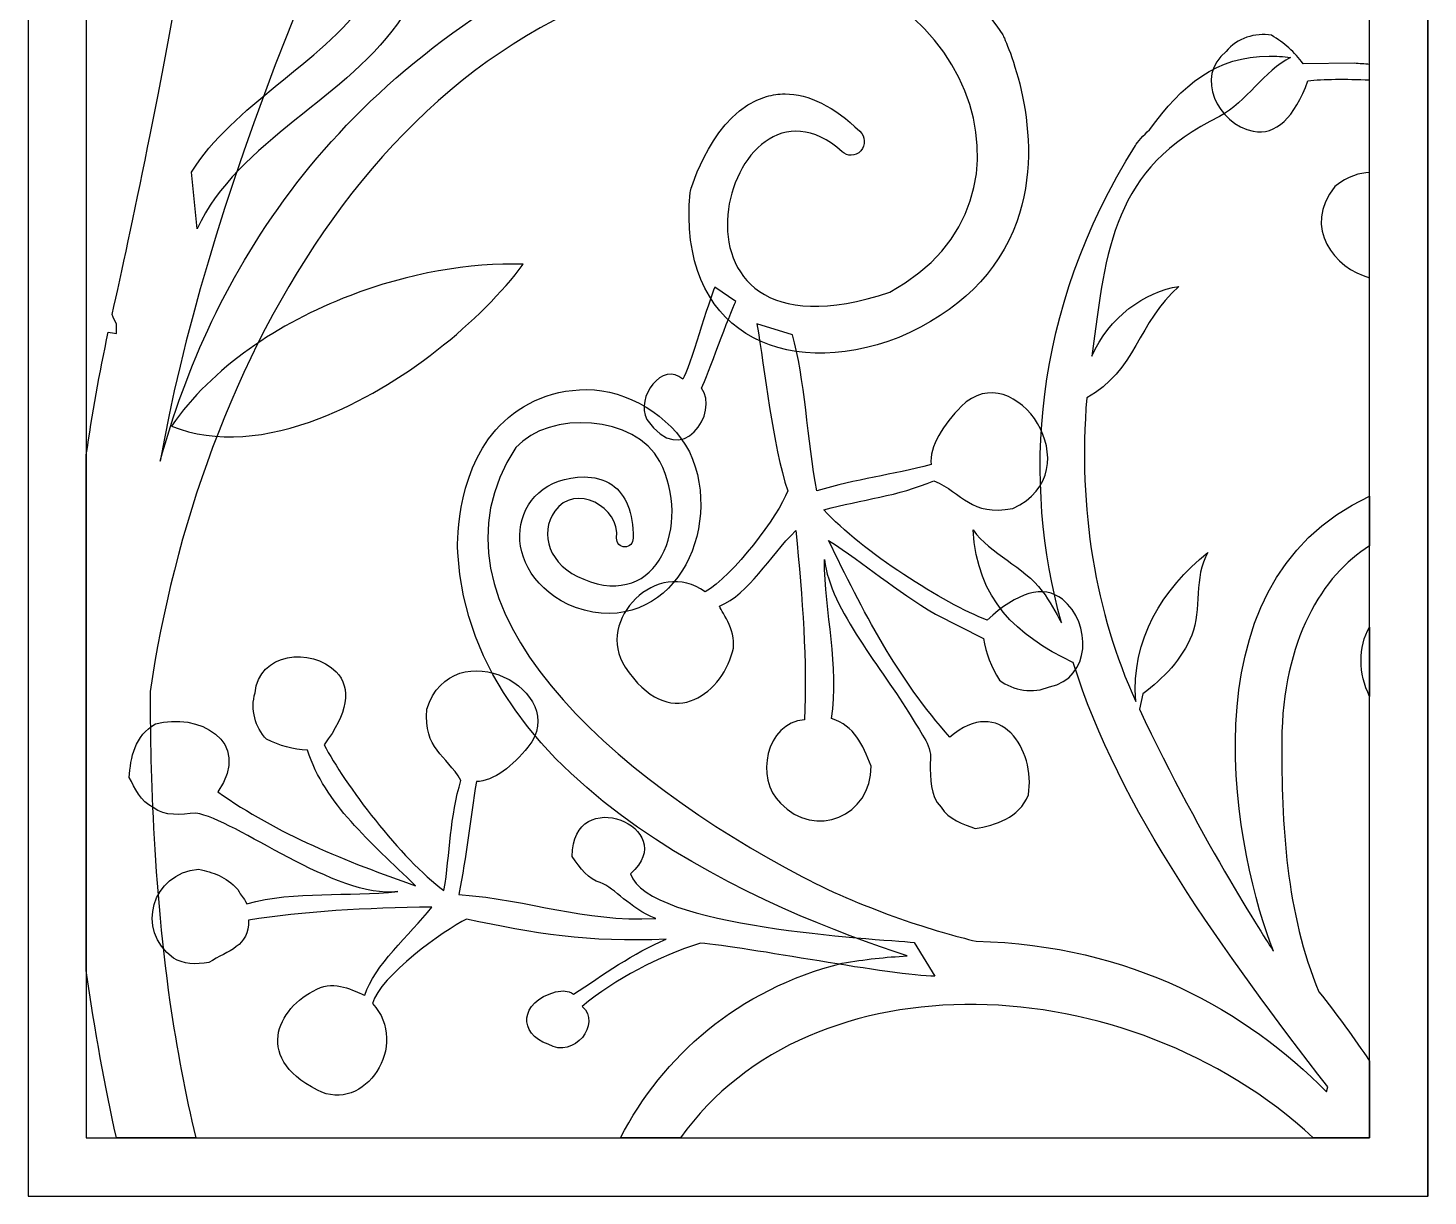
# Model space of a CAD drawing. Header units: centimetres. Extents: x -24 to 49, y -114 to 115.
# Drawn here: x -24.4 to 49.3, y -113.8 to -52.3 of the extents above; entities that cross this region are included whole.
import ezdxf

# ---------------------------------------------------------------- set-up
doc = ezdxf.new("R2010")
doc.units = ezdxf.units.CM
doc.header["$MEASUREMENT"] = 0
doc.layers.add('layer 1', color=7, linetype='Continuous')

msp = doc.modelspace()

# ---------------------------------------------------------------- linework, layer by layer
at = {"layer": 'layer 1', "color": 114}
msp.add_lwpolyline([(-24.38888, -113.7772), (49.291, -113.7772), (49.291, 114.63048), (-24.38888, 114.63048), (-24.38888, -113.7772)], close=True, dxfattribs=at)
at = {"layer": 'layer 1', "color": 250, "lineweight": 9}
msp.add_lwpolyline([(-24.38886, -113.77718), (49.29102, -113.77718), (49.29102, 114.63048), (-24.38886, 114.63048), (-24.38886, -113.77718)], close=True, dxfattribs=at)
at = {"layer": 'layer 1', "color": 7}
msp.add_open_spline([(-21.31889, 111.56048), (-21.31889, 111.56048), (46.22102, 111.56048), (46.22102, 111.56048), (46.22102, 111.56048), (46.22102, 111.56048), (46.22102, -110.7072), (46.22102, -110.7072), (46.22102, -110.7072), (46.22102, -110.7072), (-21.31889, -110.7072), (-21.31889, -110.7072), (-21.31889, -110.7072), (-21.31889, -110.7072), (-21.31889, 111.56048), (-21.31889, 111.56048)], degree=3, knots=[0, 0, 0, 0, 0.2, 0.2, 0.2, 0.2, 0.4, 0.4, 0.4, 0.4, 0.6, 0.6, 0.6, 0.6, 1, 1, 1, 1], dxfattribs=at)
at = {"layer": 'layer 1', "color": 114}
for points, knots in [([(-14.43298, 111.56048), (-14.8802, 105.34068), (-14.06041, 99.37794), (-12.57456, 93.92587), (-12.57456, 93.92587), (-13.04473, 94.8141), (-13.51545, 95.70452), (-14.14143, 96.54007), (-14.14143, 96.54007), (-15.69294, 98.57711), (-18.37517, 99.55257), (-19.82079, 101.55615), (-19.82079, 101.55615), (-19.45431, 95.80875), (-16.31837, 92.95042), (-11.63312, 90.66924), (-11.63312, 90.66924), (-11.63312, 90.66924), (-11.5991, 90.66924), (-11.5991, 90.66924), (-11.5991, 90.66924), (-8.97887, 81.43698), (-4.35671, 72.66941), (2.51043, 65.53345), (2.51043, 65.53345), (8.31103, 58.9505), (10.64488, 55.44808), (13.41379, 49.42254), (13.41379, 49.42254), (7.68341, 56.07571), (-3.2035, 65.18562), (-20.69036, 66.52756), (-20.69036, 66.52756), (-20.82892, 66.56358), (-21.04095, 66.61973), (-21.31889, 66.69629), (-21.31889, 66.69629), (-21.31889, 66.69629), (-21.31889, 63.9355), (-21.31889, 63.9355), (-21.31889, 63.9355), (-21.13293, 63.95371), (-20.94705, 63.97202), (-20.76004, 63.98907), (-20.76004, 63.98907), (17.15157, 60.22167), (26.95385, 30.21793), (13.41379, -0.09907), (13.41379, -0.09907), (14.7464, 8.40571), (16.91512, 29.42627), (10.19117, 35.31301), (10.19117, 35.31301), (7.90999, 37.82132), (4.497, 39.09303), (0.07179, 39.09303), (0.07179, 39.09303), (-0.10158, 39.09303), (-3.88215, 39.05737), (-6.26922, 36.16557), (-6.26922, 36.16557), (-7.87175, 34.24922), (-8.44616, 31.54999), (-7.99299, 28.17046), (-7.99299, 28.17046), (-7.93978, 27.94388), (-7.10477, 23.29429), (-3.63801, 21.60452), (-3.63801, 21.60452), (-2.82714, 21.21335), (-1.94825, 21.01859), (-1.009, 21.01859), (-1.009, 21.01859), (0.65443, 21.01859), (2.51207, 21.62702), (4.54747, 22.84057), (4.54747, 22.84057), (4.7746, 23.0315), (7.40526, 25.53981), (6.9691, 28.13645), (6.9691, 28.13645), (6.74416, 29.5124), (5.74951, 30.59154), (4.00927, 31.34042), (4.00927, 31.34042), (3.75032, 31.43862), (2.33816, 31.93732), (0.92271, 31.93732), (0.92271, 31.93732), (0.05314, 31.93732), (-0.81643, 31.75024), (-1.42705, 31.1665), (-1.42705, 31.1665), (-2.22805, 30.40062), (-2.40196, 29.19859), (-1.98446, 27.59605), (-1.98446, 27.59605), (-1.91039, 27.27675), (-1.61962, 27.06498), (-1.32282, 27.06498), (-1.32282, 27.06498), (-1.26411, 27.06498), (-1.20541, 27.07431), (-1.14726, 27.09132), (-1.14726, 27.09132), (-0.76322, 27.19556), (-0.55529, 27.59605), (-0.65953, 27.97954), (-0.65953, 27.97954), (-0.83344, 28.69385), (-0.97334, 29.65065), (-0.50262, 30.10382), (-0.50262, 30.10382), (-0.19813, 30.39514), (0.31373, 30.50322), (0.89418, 30.50322), (0.89418, 30.50322), (1.77472, 30.50322), (2.81107, 30.2514), (3.50234, 30.00013), (3.50234, 30.00013), (4.75759, 29.45973), (5.4719, 28.74542), (5.6118, 27.89286), (5.6118, 27.89286), (5.85539, 26.39402), (4.33954, 24.56435), (3.72947, 23.98994), (3.72947, 23.98994), (2.01118, 22.97279), (0.43114, 22.45325), (-0.96182, 22.45325), (-0.96182, 22.45325), (-1.71398, 22.45325), (-2.41129, 22.60412), (-3.04659, 22.91025), (-3.04659, 22.91025), (-5.86817, 24.28675), (-6.61704, 28.36138), (-6.61704, 28.39759), (-6.61704, 28.39759), (-7.01754, 31.32341), (-6.56383, 33.62324), (-5.24109, 35.22633), (-5.24109, 35.22633), (-4.25631, 36.41849), (-2.8266, 36.85958), (-1.63882, 37.00113), (-1.63882, 37.00113), (-0.45105, 37.14267), (0.49533, 36.98631), (0.51233, 36.98631), (0.51233, 36.98631), (16.65068, 37.18437), (11.79316, 12.04913), (8.32201, -5.51345), (8.32201, -5.51345), (6.90326, -12.6911), (2.02544, -17.79221), (0.3066, -20.89578), (0.3066, -20.89578), (0.38012, -21.02032), (0.45363, -21.14321), (0.5255, -21.26391), (0.5255, -21.26391), (0.5255, -21.26391), (0.25722, -20.97479), (0.25722, -20.97479), (0.25722, -20.97479), (-6.33176, -31.55008), (-9.28555, -39.82059), (-9.36894, -39.97201), (-9.36894, -39.97201), (-9.71677, -40.68632), (-10.04924, -41.38198), (-10.38006, -42.07928), (-10.38006, -42.07928), (-7.97599, -30.18345), (-5.5187, -6.6672), (-19.73411, 5.73555), (-19.73411, 5.73555), (-19.82479, 5.80909), (-20.39166, 6.25941), (-21.31889, 6.87383), (-21.31889, 6.87383), (-21.31889, 6.87383), (-21.31889, 3.08951), (-21.31889, 3.08951), (-21.31889, 3.08951), (-16.01868, -1.51617), (-12.10486, -8.56294), (-12.47361, -16.56494), (-12.47361, -16.56494), (-13.42438, -37.19488), (-17.99058, -58.49578), (-19.95905, -67.39118), (-19.95905, -67.39118), (-19.88718, -67.55906), (-19.81311, -67.72584), (-19.73411, -67.89372), (-19.73411, -67.89372), (-19.73411, -67.89372), (-19.73411, -68.38145), (-19.73411, -68.38145), (-19.73411, -68.38145), (-19.8795, -68.3606), (-20.02104, -68.33591), (-20.16314, -68.30958), (-20.16314, -68.30958), (-20.6366, -70.49467), (-21.01643, -72.65194), (-21.31889, -74.77706), (-21.31889, -74.77706), (-21.31889, -74.77706), (-21.31889, -101.90193), (-21.31889, -101.90193), (-21.31889, -101.90193), (-20.88383, -105.09383), (-20.3315, -108.04606), (-19.7339, -110.7072), (-19.7339, -110.7072), (-19.7339, -110.7072), (-15.56404, -110.7072), (-15.56404, -110.7072), (-15.56404, -110.7072), (-16.10003, -108.43013), (-16.56686, -106.02416), (-16.91802, -103.57846), (-16.91802, -103.57846), (-17.89183, -96.79527), (-17.97303, -89.89741), (-17.95712, -87.22945), (-17.95712, -87.22945), (-15.53658, -70.45909), (-5.40623, -50.46556), (13.96406, -48.80597), (13.96406, -48.80597), (24.82244, -48.64742), (29.96964, -61.32558), (20.97439, -66.20011), (20.97439, -66.20011), (7.6675, -70.69993), (12.35604, -53.32938), (18.46608, -58.81947), (18.46608, -58.81947), (18.59665, -58.94071), (18.76288, -59.00271), (18.92747, -59.00271), (18.92747, -59.00271), (19.11455, -59.00271), (19.30328, -58.9237), (19.44153, -58.7668), (19.44153, -58.7668), (19.70213, -58.46999), (19.68512, -58.01793), (19.39051, -57.73868), (19.39051, -57.73868), (18.02389, -56.42856), (16.7028, -55.7746), (15.45138, -55.7746), (15.45138, -55.7746), (15.12056, -55.7746), (14.79742, -55.82013), (14.47812, -55.91066), (14.47812, -55.91066), (11.65655, -56.72921), (10.48853, -60.78738), (10.45396, -60.96075), (10.45396, -60.96075), (9.8, -68.20589), (15.27253, -70.95888), (21.44511, -68.59102), (21.44511, -68.59102), (24.61451, -67.23263), (26.67076, -65.19448), (27.64621, -62.51116), (27.64621, -62.51116), (29.33598, -57.82536), (27.01859, -52.87951), (26.9149, -52.66938), (26.9149, -52.66938), (23.503, -47.67196), (18.60598, -46.35252), (14.38541, -46.35252), (14.38541, -46.35252), (9.70564, -46.35252), (5.85923, -47.97425), (5.78571, -48.00114), (5.78571, -48.00114), (-8.67164, -54.77665), (-14.75205, -65.41997), (-17.43373, -75.10649), (-17.43373, -75.10649), (-13.02443, -49.83025), (10.50608, -0.49792), (38.37622, 5.43875), (38.37622, 5.43875), (40.95335, 5.90052), (43.60427, 6.13686), (46.22102, 6.15224), (46.22102, 6.15224), (46.22102, 6.15224), (46.22102, 8.60133), (46.22102, 8.60133), (46.22102, 8.60133), (43.60805, 8.57545), (40.96914, 8.33984), (38.4042, 7.88616), (38.4042, 7.88616), (27.36257, 5.71745), (21.6695, 2.58371), (12.94527, -5.86566), (12.94527, -5.86566), (23.61602, 7.62173), (29.89887, 42.06329), (40.46648, 49.64747), (40.46648, 49.64747), (41.92037, 50.5155), (43.94408, 51.52193), (46.22102, 52.36527), (46.22102, 52.36527), (46.22102, 52.36527), (46.22102, 54.79693), (46.22102, 54.79693), (46.22102, 54.79693), (44.07033, 54.12318), (42.11821, 53.23699), (40.57017, 52.31214), (40.57017, 52.31214), (35.0307, 49.00284), (31.86075, 46.19992), (29.5269, 41.25187), (29.5269, 41.25187), (29.82371, 44.52716), (29.7875, 45.8691), (29.63059, 49.47356), (29.63059, 49.47356), (29.61358, 49.71715), (27.88157, 62.59118), (30.99831, 74.59289), (30.99831, 74.59289), (33.27949, 74.37454), (36.28157, 74.56601), (38.25332, 75.88161), (38.25332, 75.88161), (40.30957, 77.06444), (41.45894, 79.20792), (43.65289, 80.21904), (43.65289, 80.21904), (38.39322, 80.13016), (34.82277, 79.39884), (31.32035, 75.8454), (31.32035, 75.8454), (33.28992, 82.74435), (36.86037, 89.10237), (43.32262, 92.2191), (43.32262, 92.2191), (43.59041, 92.34556), (44.96771, 92.84096), (46.22102, 93.34708), (46.22102, 93.34708), (46.22102, 93.34708), (46.22102, 95.09807), (46.22102, 95.09807), (46.22102, 95.09807), (46.05102, 94.99116), (45.88061, 94.8803), (45.70968, 94.76527), (45.70968, 94.76527), (43.76152, 93.88473), (42.32028, 93.61864), (40.78578, 92.57351), (40.78578, 92.57351), (23.29727, 83.69018), (27.41963, 50.71126), (27.57654, 49.29965), (27.57654, 49.29965), (28.13394, 35.73051), (24.54484, 23.98994), (21.72271, 16.97029), (21.72271, 16.97029), (23.32579, 28.98901), (22.07438, 45.28591), (7.59837, 63.33237), (7.59837, 63.33237), (4.91999, 69.72714), (4.04164, 77.94608), (4.07565, 84.72215), (4.07565, 84.72215), (4.11351, 89.01623), (5.06318, 95.37973), (8.19253, 98.90355), (8.19253, 98.90355), (10.82264, 101.86612), (15.26211, 103.02811), (18.90498, 101.42283), (18.90498, 101.42283), (22.51548, 99.83182), (24.82189, 95.6705), (24.36763, 90.96604), (24.36763, 90.96604), (23.6215, 86.5145), (17.72873, 84.49886), (14.59937, 87.28971), (14.59937, 87.28971), (13.34576, 88.52796), (12.94527, 90.25174), (13.50102, 92.11541), (13.50102, 92.11541), (13.86751, 93.35146), (14.82595, 94.17166), (16.062, 94.30936), (16.062, 94.30936), (16.17337, 94.32308), (16.29078, 94.33021), (16.40819, 94.33021), (16.40819, 94.33021), (17.40559, 94.33021), (18.62682, 93.84852), (19.39051, 92.46269), (19.39051, 92.46269), (19.99893, 91.36654), (19.99893, 90.32141), (19.37131, 89.53688), (19.37131, 89.53688), (18.28997, 88.17464), (16.46579, 88.38422), (16.41148, 90.33842), (16.41148, 90.33842), (16.39447, 90.71093), (16.09602, 91.01871), (15.71034, 91.01871), (15.71034, 91.01871), (15.70101, 91.01871), (15.68949, 91.01871), (15.67852, 91.01707), (15.67852, 91.01707), (15.31368, 91.00006), (15.01687, 90.66924), (15.03553, 90.26874), (15.03553, 90.26874), (15.23742, 86.35485), (19.12443, 86.32907), (20.72422, 88.55484), (20.72422, 88.55484), (23.67362, 92.6591), (19.05036, 96.77269), (15.44261, 95.97773), (15.44261, 95.97773), (8.24246, 94.39056), (10.82428, 83.54809), (18.79635, 84.02649), (18.79635, 84.02649), (30.81617, 83.96614), (28.46915, 104.79413), (14.33768, 104.6663), (14.33768, 104.6663), (-1.07154, 102.65285), (0.70216, 77.22025), (4.11296, 66.9094), (4.11296, 66.9094), (4.11296, 66.9094), (4.04328, 66.97908), (4.04328, 66.97908), (4.04328, 66.97908), (3.90338, 67.15518), (-2.61099, 74.63129), (-7.76696, 85.56922), (-7.76696, 85.56922), (-7.76696, 85.56922), (-7.47015, 86.82393), (-7.47015, 86.82393), (-7.47015, 86.82393), (-5.8166, 88.09619), (-4.24753, 89.66306), (-3.46519, 91.64963), (-3.46519, 91.64963), (-2.61099, 93.77391), (-3.35931, 96.40511), (-2.14027, 98.42569), (-2.14027, 98.42569), (-5.88628, 95.44666), (-8.44561, 91.26614), (-8.06377, 86.21386), (-8.06377, 86.21386), (-11.25477, 93.20195), (-13.65033, 102.64905), (-13.17073, 111.56048), (-13.17073, 111.56048), (-13.17073, 111.56048), (-14.43298, 111.56048), (-14.43298, 111.56048)], [0, 0, 0, 0, 0.00806452, 0.00806452, 0.00806452, 0.00806452, 0.01612903, 0.01612903, 0.01612903, 0.01612903, 0.02419355, 0.02419355, 0.02419355, 0.02419355, 0.03225806, 0.03225806, 0.03225806, 0.03225806, 0.04032258, 0.04032258, 0.04032258, 0.04032258, 0.0483871, 0.0483871, 0.0483871, 0.0483871, 0.05645161, 0.05645161, 0.05645161, 0.05645161, 0.06451613, 0.06451613, 0.06451613, 0.06451613, 0.07258065, 0.07258065, 0.07258065, 0.07258065, 0.08064516, 0.08064516, 0.08064516, 0.08064516, 0.08870968, 0.08870968, 0.08870968, 0.08870968, 0.09677419, 0.09677419, 0.09677419, 0.09677419, 0.10483871, 0.10483871, 0.10483871, 0.10483871, 0.11290323, 0.11290323, 0.11290323, 0.11290323, 0.12096774, 0.12096774, 0.12096774, 0.12096774, 0.12903226, 0.12903226, 0.12903226, 0.12903226, 0.13709677, 0.13709677, 0.13709677, 0.13709677, 0.14516129, 0.14516129, 0.14516129, 0.14516129, 0.15322581, 0.15322581, 0.15322581, 0.15322581, 0.16129032, 0.16129032, 0.16129032, 0.16129032, 0.16935484, 0.16935484, 0.16935484, 0.16935484, 0.17741935, 0.17741935, 0.17741935, 0.17741935, 0.18548387, 0.18548387, 0.18548387, 0.18548387, 0.19354839, 0.19354839, 0.19354839, 0.19354839, 0.2016129, 0.2016129, 0.2016129, 0.2016129, 0.20967742, 0.20967742, 0.20967742, 0.20967742, 0.21774194, 0.21774194, 0.21774194, 0.21774194, 0.22580645, 0.22580645, 0.22580645, 0.22580645, 0.23387097, 0.23387097, 0.23387097, 0.23387097, 0.24193548, 0.24193548, 0.24193548, 0.24193548, 0.25, 0.25, 0.25, 0.25, 0.25806452, 0.25806452, 0.25806452, 0.25806452, 0.26612903, 0.26612903, 0.26612903, 0.26612903, 0.27419355, 0.27419355, 0.27419355, 0.27419355, 0.28225806, 0.28225806, 0.28225806, 0.28225806, 0.29032258, 0.29032258, 0.29032258, 0.29032258, 0.2983871, 0.2983871, 0.2983871, 0.2983871, 0.30645161, 0.30645161, 0.30645161, 0.30645161, 0.31451613, 0.31451613, 0.31451613, 0.31451613, 0.32258065, 0.32258065, 0.32258065, 0.32258065, 0.33064516, 0.33064516, 0.33064516, 0.33064516, 0.33870968, 0.33870968, 0.33870968, 0.33870968, 0.34677419, 0.34677419, 0.34677419, 0.34677419, 0.35483871, 0.35483871, 0.35483871, 0.35483871, 0.36290323, 0.36290323, 0.36290323, 0.36290323, 0.37096774, 0.37096774, 0.37096774, 0.37096774, 0.37903226, 0.37903226, 0.37903226, 0.37903226, 0.38709677, 0.38709677, 0.38709677, 0.38709677, 0.39516129, 0.39516129, 0.39516129, 0.39516129, 0.40322581, 0.40322581, 0.40322581, 0.40322581, 0.41129032, 0.41129032, 0.41129032, 0.41129032, 0.41935484, 0.41935484, 0.41935484, 0.41935484, 0.42741935, 0.42741935, 0.42741935, 0.42741935, 0.43548387, 0.43548387, 0.43548387, 0.43548387, 0.44354839, 0.44354839, 0.44354839, 0.44354839, 0.4516129, 0.4516129, 0.4516129, 0.4516129, 0.45967742, 0.45967742, 0.45967742, 0.45967742, 0.46774194, 0.46774194, 0.46774194, 0.46774194, 0.47580645, 0.47580645, 0.47580645, 0.47580645, 0.48387097, 0.48387097, 0.48387097, 0.48387097, 0.49193548, 0.49193548, 0.49193548, 0.49193548, 0.5, 0.5, 0.5, 0.5, 0.50806452, 0.50806452, 0.50806452, 0.50806452, 0.51612903, 0.51612903, 0.51612903, 0.51612903, 0.52419355, 0.52419355, 0.52419355, 0.52419355, 0.53225806, 0.53225806, 0.53225806, 0.53225806, 0.54032258, 0.54032258, 0.54032258, 0.54032258, 0.5483871, 0.5483871, 0.5483871, 0.5483871, 0.55645161, 0.55645161, 0.55645161, 0.55645161, 0.56451613, 0.56451613, 0.56451613, 0.56451613, 0.57258065, 0.57258065, 0.57258065, 0.57258065, 0.58064516, 0.58064516, 0.58064516, 0.58064516, 0.58870968, 0.58870968, 0.58870968, 0.58870968, 0.59677419, 0.59677419, 0.59677419, 0.59677419, 0.60483871, 0.60483871, 0.60483871, 0.60483871, 0.61290323, 0.61290323, 0.61290323, 0.61290323, 0.62096774, 0.62096774, 0.62096774, 0.62096774, 0.62903226, 0.62903226, 0.62903226, 0.62903226, 0.63709677, 0.63709677, 0.63709677, 0.63709677, 0.64516129, 0.64516129, 0.64516129, 0.64516129, 0.65322581, 0.65322581, 0.65322581, 0.65322581, 0.66129032, 0.66129032, 0.66129032, 0.66129032, 0.66935484, 0.66935484, 0.66935484, 0.66935484, 0.67741935, 0.67741935, 0.67741935, 0.67741935, 0.68548387, 0.68548387, 0.68548387, 0.68548387, 0.69354839, 0.69354839, 0.69354839, 0.69354839, 0.7016129, 0.7016129, 0.7016129, 0.7016129, 0.70967742, 0.70967742, 0.70967742, 0.70967742, 0.71774194, 0.71774194, 0.71774194, 0.71774194, 0.72580645, 0.72580645, 0.72580645, 0.72580645, 0.73387097, 0.73387097, 0.73387097, 0.73387097, 0.74193548, 0.74193548, 0.74193548, 0.74193548, 0.75, 0.75, 0.75, 0.75, 0.75806452, 0.75806452, 0.75806452, 0.75806452, 0.76612903, 0.76612903, 0.76612903, 0.76612903, 0.77419355, 0.77419355, 0.77419355, 0.77419355, 0.78225806, 0.78225806, 0.78225806, 0.78225806, 0.79032258, 0.79032258, 0.79032258, 0.79032258, 0.7983871, 0.7983871, 0.7983871, 0.7983871, 0.80645161, 0.80645161, 0.80645161, 0.80645161, 0.81451613, 0.81451613, 0.81451613, 0.81451613, 0.82258065, 0.82258065, 0.82258065, 0.82258065, 0.83064516, 0.83064516, 0.83064516, 0.83064516, 0.83870968, 0.83870968, 0.83870968, 0.83870968, 0.84677419, 0.84677419, 0.84677419, 0.84677419, 0.85483871, 0.85483871, 0.85483871, 0.85483871, 0.86290323, 0.86290323, 0.86290323, 0.86290323, 0.87096774, 0.87096774, 0.87096774, 0.87096774, 0.87903226, 0.87903226, 0.87903226, 0.87903226, 0.88709677, 0.88709677, 0.88709677, 0.88709677, 0.89516129, 0.89516129, 0.89516129, 0.89516129, 0.90322581, 0.90322581, 0.90322581, 0.90322581, 0.91129032, 0.91129032, 0.91129032, 0.91129032, 0.91935484, 0.91935484, 0.91935484, 0.91935484, 0.92741935, 0.92741935, 0.92741935, 0.92741935, 0.93548387, 0.93548387, 0.93548387, 0.93548387, 0.94354839, 0.94354839, 0.94354839, 0.94354839, 0.9516129, 0.9516129, 0.9516129, 0.9516129, 0.95967742, 0.95967742, 0.95967742, 0.95967742, 0.96774194, 0.96774194, 0.96774194, 0.96774194, 0.97580645, 0.97580645, 0.97580645, 0.97580645, 0.98387097, 0.98387097, 0.98387097, 0.98387097, 1, 1, 1, 1]), ([(17.01059, -39.01532), (16.44993, -38.36672), (15.53065, -38.10548), (14.72323, -38.26933), (14.72323, -38.26933), (14.09357, -38.67216), (13.58192, -39.13253), (13.17744, -39.73184), (13.17744, -39.73184), (13.17744, -39.73184), (10.62025, -39.77807), (10.62025, -39.77807), (10.62025, -39.77807), (8.39227, -39.97511), (7.15349, -40.31539), (5.09578, -40.57793), (5.09578, -40.57793), (7.95081, -38.27424), (9.9224, -36.7821), (13.29935, -35.38631), (13.29935, -35.38631), (14.56034, -38.2612), (17.72527, -36.0351), (18.32628, -33.93399), (18.32628, -33.93399), (18.39944, -32.73964), (17.53863, -31.96615), (16.73573, -31.39213), (16.73573, -31.39213), (16.14024, -31.35325), (15.40874, -31.24428), (14.82703, -31.61228), (14.82703, -31.61228), (14.10264, -31.87951), (13.7869, -32.6149), (13.44887, -33.2905), (13.44887, -33.2905), (13.23091, -34.04479), (12.52864, -34.31576), (11.67723, -34.88504), (11.67723, -34.88504), (9.49896, -36.34119), (6.01626, -37.79955), (4.72609, -39.84027), (4.72609, -39.84027), (5.83048, -37.55395), (7.49021, -35.50796), (8.22329, -33.05695), (8.22329, -33.05695), (8.61434, -33.10616), (8.67541, -33.00709), (9.06101, -33.05828), (9.06101, -33.05828), (9.97283, -32.89913), (10.43681, -32.44654), (10.97939, -31.92611), (10.97939, -31.92611), (12.04292, -29.82074), (10.06302, -27.59716), (7.84937, -28.48201), (7.84937, -28.48201), (7.33405, -28.73161), (6.96314, -29.27045), (6.70915, -29.88239), (6.70915, -29.88239), (6.729, -31.04854), (6.31541, -32.02264), (7.47123, -32.70462), (7.47123, -32.70462), (6.39916, -35.26202), (4.83148, -37.62302), (3.10076, -40.47257), (3.10076, -40.47257), (2.50236, -38.7614), (2.37406, -36.62685), (1.35502, -35.44118), (1.35502, -35.44118), (1.62805, -35.21511), (2.51845, -34.90438), (2.67862, -33.99266), (2.67862, -33.99266), (3.05872, -31.83492), (1.61976, -29.16669), (-1.61916, -31.12901), (-1.61916, -31.12901), (-3.91416, -32.48787), (-2.14617, -36.33612), (0.62714, -35.78374), (0.62714, -35.78374), (1.59336, -36.82869), (1.84891, -40.78618), (1.73316, -42.03472), (1.73316, -42.03472), (-0.6619, -44.53092), (-2.50944, -45.95832), (-4.43079, -49.38107), (-4.43079, -49.38107), (-4.14721, -47.59231), (-4.04369, -46.42284), (-4.08777, -44.62186), (-4.08777, -44.62186), (-3.10499, -44.19169), (-3.30299, -40.74918), (-5.78391, -42.20479), (-5.78391, -42.20479), (-6.75191, -42.92419), (-6.30302, -45.04996), (-5.07243, -44.67169), (-5.07243, -44.67169), (-4.70621, -47.27867), (-5.38333, -49.1611), (-6.57243, -50.81605), (-6.57243, -50.81605), (-9.00834, -54.20642), (-13.59628, -56.36785), (-15.79143, -59.89572), (-15.79143, -59.89572), (-15.79143, -59.89572), (-15.4846, -62.87501), (-15.4846, -62.87501), (-15.4846, -62.87501), (-13.39965, -58.2705), (-7.45116, -55.96639), (-4.68218, -51.69685), (-4.68218, -51.69685), (-3.05652, -51.92074), (-2.02693, -50.24689), (-0.68996, -50.25699), (-0.68996, -50.25699), (-0.08811, -53.70366), (4.76848, -50.16012), (1.60225, -48.22353), (1.60225, -48.22353), (0.91434, -48.25303), (0.21763, -48.4019), (-0.18809, -48.83724), (-0.18809, -48.83724), (-0.91671, -49.72888), (-2.32742, -49.25345), (-3.5082, -50.12538), (-3.5082, -50.12538), (-1.6444, -46.81446), (0.7588, -45.39664), (2.98645, -42.37657), (2.98645, -42.37657), (4.42118, -43.70239), (5.89014, -44.86762), (7.34903, -46.11787), (7.34903, -46.11787), (6.88821, -46.83698), (7.06448, -48.13706), (7.44763, -49.23289), (7.44763, -49.23289), (8.63727, -52.63089), (14.50622, -49.17391), (11.75683, -45.91244), (11.75683, -45.91244), (10.10454, -44.7106), (9.71915, -45.37479), (8.19173, -45.31158), (8.19173, -45.31158), (6.97865, -43.9024), (5.73577, -43.25879), (4.30769, -42.01305), (4.30769, -42.01305), (6.79567, -41.01221), (10.78701, -40.4144), (12.96297, -40.59147), (12.96297, -40.59147), (13.66517, -42.40295), (14.64218, -43.29078), (15.7615, -43.03713), (15.7615, -43.03713), (17.51373, -42.63816), (18.62791, -40.21978), (17.01059, -39.01532)], [0, 0, 0, 0, 0.02222222, 0.02222222, 0.02222222, 0.02222222, 0.04444444, 0.04444444, 0.04444444, 0.04444444, 0.06666667, 0.06666667, 0.06666667, 0.06666667, 0.08888889, 0.08888889, 0.08888889, 0.08888889, 0.11111111, 0.11111111, 0.11111111, 0.11111111, 0.13333333, 0.13333333, 0.13333333, 0.13333333, 0.15555556, 0.15555556, 0.15555556, 0.15555556, 0.17777778, 0.17777778, 0.17777778, 0.17777778, 0.2, 0.2, 0.2, 0.2, 0.22222222, 0.22222222, 0.22222222, 0.22222222, 0.24444444, 0.24444444, 0.24444444, 0.24444444, 0.26666667, 0.26666667, 0.26666667, 0.26666667, 0.28888889, 0.28888889, 0.28888889, 0.28888889, 0.31111111, 0.31111111, 0.31111111, 0.31111111, 0.33333333, 0.33333333, 0.33333333, 0.33333333, 0.35555556, 0.35555556, 0.35555556, 0.35555556, 0.37777778, 0.37777778, 0.37777778, 0.37777778, 0.4, 0.4, 0.4, 0.4, 0.42222222, 0.42222222, 0.42222222, 0.42222222, 0.44444444, 0.44444444, 0.44444444, 0.44444444, 0.46666667, 0.46666667, 0.46666667, 0.46666667, 0.48888889, 0.48888889, 0.48888889, 0.48888889, 0.51111111, 0.51111111, 0.51111111, 0.51111111, 0.53333333, 0.53333333, 0.53333333, 0.53333333, 0.55555556, 0.55555556, 0.55555556, 0.55555556, 0.57777778, 0.57777778, 0.57777778, 0.57777778, 0.6, 0.6, 0.6, 0.6, 0.62222222, 0.62222222, 0.62222222, 0.62222222, 0.64444444, 0.64444444, 0.64444444, 0.64444444, 0.66666667, 0.66666667, 0.66666667, 0.66666667, 0.68888889, 0.68888889, 0.68888889, 0.68888889, 0.71111111, 0.71111111, 0.71111111, 0.71111111, 0.73333333, 0.73333333, 0.73333333, 0.73333333, 0.75555556, 0.75555556, 0.75555556, 0.75555556, 0.77777778, 0.77777778, 0.77777778, 0.77777778, 0.8, 0.8, 0.8, 0.8, 0.82222222, 0.82222222, 0.82222222, 0.82222222, 0.84444444, 0.84444444, 0.84444444, 0.84444444, 0.86666667, 0.86666667, 0.86666667, 0.86666667, 0.88888889, 0.88888889, 0.88888889, 0.88888889, 0.91111111, 0.91111111, 0.91111111, 0.91111111, 0.93333333, 0.93333333, 0.93333333, 0.93333333, 0.95555556, 0.95555556, 0.95555556, 0.95555556, 1, 1, 1, 1]), ([(38.66422, -53.53852), (39.23624, -52.8401), (40.1966, -52.53939), (41.0511, -52.68927), (41.0511, -52.68927), (41.72516, -53.09568), (42.27663, -53.56597), (42.71916, -54.1855), (42.71916, -54.1855), (42.71916, -54.1855), (45.41224, -54.16262), (45.41224, -54.16262), (45.41224, -54.16262), (45.68718, -54.17959), (45.95639, -54.20136), (46.22102, -54.22684), (46.22102, -54.22684), (46.22102, -54.22684), (46.22102, -55.03798), (46.22102, -55.03798), (46.22102, -55.03798), (44.94423, -54.97914), (43.78328, -54.99628), (42.96896, -55.08438), (42.96896, -55.08438), (42.28049, -57.01085), (41.2769, -57.97274), (40.09156, -57.73705), (40.09156, -57.73705), (38.23595, -57.36611), (36.99547, -54.85161), (38.66422, -53.53852)], [0, 0, 0, 0, 0.11111111, 0.11111111, 0.11111111, 0.11111111, 0.22222222, 0.22222222, 0.22222222, 0.22222222, 0.33333333, 0.33333333, 0.33333333, 0.33333333, 0.44444444, 0.44444444, 0.44444444, 0.44444444, 0.55555556, 0.55555556, 0.55555556, 0.55555556, 0.66666667, 0.66666667, 0.66666667, 0.66666667, 0.77777778, 0.77777778, 0.77777778, 0.77777778, 1, 1, 1, 1]), ([(40.93378, -53.7838), (38.16235, -53.7838), (36.33079, -55.30605), (34.63964, -57.66015), (34.63964, -57.66015), (34.31591, -57.95116), (33.99217, -58.31958), (33.89189, -58.48708), (33.89189, -58.48708), (28.38314, -67.30212), (27.97285, -76.19528), (29.99477, -83.6144), (29.99477, -83.6144), (29.69321, -83.0447), (29.39129, -82.47359), (28.98979, -81.93767), (28.98979, -81.93767), (27.99467, -80.63113), (26.27431, -80.00548), (25.34709, -78.7204), (25.34709, -78.7204), (25.58215, -82.40673), (27.59352, -84.24005), (30.59861, -85.70318), (30.59861, -85.70318), (30.59861, -85.70318), (30.62042, -85.70318), (30.62042, -85.70318), (30.62042, -85.70318), (33.01569, -93.42527), (38.5744, -100.95206), (44.01171, -108.03865), (44.01171, -108.03865), (44.01171, -108.03865), (43.94345, -108.28813), (43.94345, -108.28813), (43.94345, -108.28813), (39.74055, -104.03843), (33.70539, -100.56077), (25.50509, -100.36969), (25.50509, -100.36969), (23.4814, -99.87917), (19.85665, -98.80346), (16.36561, -96.97542), (16.36561, -96.97542), (6.71344, -91.92026), (-4.22698, -82.76917), (1.28598, -74.39047), (1.28598, -74.39047), (3.05877, -72.41675), (7.58787, -72.67222), (8.86661, -75.12238), (8.86661, -75.12238), (10.55003, -78.43044), (8.79941, -82.9518), (4.8569, -81.32047), (4.8569, -81.32047), (3.01197, -80.60122), (2.51054, -78.9083), (3.33008, -77.73758), (3.33008, -77.73758), (4.39523, -76.21604), (6.80493, -77.53736), (6.58641, -79.15568), (6.58641, -79.15568), (6.58641, -79.41255), (6.77537, -79.61383), (7.02169, -79.61383), (7.02169, -79.61383), (7.26766, -79.61383), (7.45802, -79.41255), (7.45802, -79.15568), (7.45802, -79.15568), (7.45802, -77.80374), (7.08819, -76.86562), (6.35135, -76.35151), (6.35135, -76.35151), (5.89777, -76.03763), (5.37909, -75.93594), (4.90018, -75.93594), (4.90018, -75.93594), (0.82185, -75.93594), (0.08711, -81.06042), (4.4276, -82.8128), (4.4276, -82.8128), (9.45109, -84.51451), (12.33654, -78.71265), (10.42405, -74.60723), (10.42405, -74.60723), (9.42998, -72.71409), (7.11775, -71.33647), (5.02369, -71.33647), (5.02369, -71.33647), (2.94617, -71.33647), (1.33736, -72.21195), (0.22928, -73.45797), (0.22928, -73.45797), (-1.92742, -75.87155), (-1.79265, -79.74966), (-1.77083, -79.90589), (-1.77083, -79.90589), (-1.05545, -92.4421), (14.87609, -98.85272), (21.88033, -101.14278), (21.88033, -101.14278), (20.77507, -101.19838), (19.63531, -101.32189), (18.46178, -101.52317), (18.46178, -101.52317), (12.96385, -102.89503), (8.99553, -106.45316), (6.79514, -110.7072), (6.79514, -110.7072), (6.79514, -110.7072), (9.95635, -110.7072), (9.95635, -110.7072), (9.95635, -110.7072), (16.83756, -101.06296), (33.44297, -101.66076), (43.25188, -110.7072), (43.25188, -110.7072), (43.25188, -110.7072), (46.22102, -110.7072), (46.22102, -110.7072), (46.22102, -110.7072), (46.22102, -110.7072), (46.22102, -106.68533), (46.22102, -106.68533), (46.22102, -106.68533), (45.42061, -105.47961), (44.53259, -104.26124), (43.54687, -103.0324), (43.54687, -103.0324), (41.82898, -98.93084), (41.57245, -94.17056), (41.59427, -89.82444), (41.59427, -89.82444), (41.63755, -84.50533), (43.7412, -81.10343), (46.22102, -79.55994), (46.22102, -79.55994), (46.22102, -79.55994), (46.22102, -76.94502), (46.22102, -76.94502), (46.22102, -76.94502), (36.04998, -81.6039), (39.30505, -96.28047), (41.16427, -100.89787), (41.16427, -100.89787), (41.07454, -100.78492), (37.40756, -95.17202), (34.10055, -88.15651), (34.10055, -88.15651), (34.10055, -88.15651), (34.29092, -87.35175), (34.29092, -87.35175), (34.29092, -87.35175), (35.3515, -86.53574), (36.35789, -85.53075), (36.85967, -84.25658), (36.85967, -84.25658), (37.40756, -82.89409), (36.92759, -81.20646), (37.70947, -79.91047), (37.70947, -79.91047), (35.30681, -81.8212), (33.66527, -84.50255), (33.91018, -87.74305), (33.91018, -87.74305), (31.78516, -83.08939), (30.86146, -77.66967), (31.32947, -71.76541), (31.32947, -71.76541), (33.92144, -70.36879), (34.02666, -67.77611), (36.18195, -65.91042), (36.18195, -65.91042), (34.38417, -66.16765), (32.49104, -67.54175), (31.5976, -69.57459), (31.5976, -69.57459), (32.35662, -63.85753), (32.70217, -59.70847), (38.32597, -56.95638), (38.32597, -56.95638), (39.74582, -56.19702), (40.66213, -54.55443), (42.05876, -53.86227), (42.05876, -53.86227), (41.66605, -53.80949), (41.29271, -53.7838), (40.93378, -53.7838)], [0, 0, 0, 0, 0.02040816, 0.02040816, 0.02040816, 0.02040816, 0.04081633, 0.04081633, 0.04081633, 0.04081633, 0.06122449, 0.06122449, 0.06122449, 0.06122449, 0.08163265, 0.08163265, 0.08163265, 0.08163265, 0.10204082, 0.10204082, 0.10204082, 0.10204082, 0.12244898, 0.12244898, 0.12244898, 0.12244898, 0.14285714, 0.14285714, 0.14285714, 0.14285714, 0.16326531, 0.16326531, 0.16326531, 0.16326531, 0.18367347, 0.18367347, 0.18367347, 0.18367347, 0.20408163, 0.20408163, 0.20408163, 0.20408163, 0.2244898, 0.2244898, 0.2244898, 0.2244898, 0.24489796, 0.24489796, 0.24489796, 0.24489796, 0.26530612, 0.26530612, 0.26530612, 0.26530612, 0.28571429, 0.28571429, 0.28571429, 0.28571429, 0.30612245, 0.30612245, 0.30612245, 0.30612245, 0.32653061, 0.32653061, 0.32653061, 0.32653061, 0.34693878, 0.34693878, 0.34693878, 0.34693878, 0.36734694, 0.36734694, 0.36734694, 0.36734694, 0.3877551, 0.3877551, 0.3877551, 0.3877551, 0.40816327, 0.40816327, 0.40816327, 0.40816327, 0.42857143, 0.42857143, 0.42857143, 0.42857143, 0.44897959, 0.44897959, 0.44897959, 0.44897959, 0.46938776, 0.46938776, 0.46938776, 0.46938776, 0.48979592, 0.48979592, 0.48979592, 0.48979592, 0.51020408, 0.51020408, 0.51020408, 0.51020408, 0.53061224, 0.53061224, 0.53061224, 0.53061224, 0.55102041, 0.55102041, 0.55102041, 0.55102041, 0.57142857, 0.57142857, 0.57142857, 0.57142857, 0.59183673, 0.59183673, 0.59183673, 0.59183673, 0.6122449, 0.6122449, 0.6122449, 0.6122449, 0.63265306, 0.63265306, 0.63265306, 0.63265306, 0.65306122, 0.65306122, 0.65306122, 0.65306122, 0.67346939, 0.67346939, 0.67346939, 0.67346939, 0.69387755, 0.69387755, 0.69387755, 0.69387755, 0.71428571, 0.71428571, 0.71428571, 0.71428571, 0.73469388, 0.73469388, 0.73469388, 0.73469388, 0.75510204, 0.75510204, 0.75510204, 0.75510204, 0.7755102, 0.7755102, 0.7755102, 0.7755102, 0.79591837, 0.79591837, 0.79591837, 0.79591837, 0.81632653, 0.81632653, 0.81632653, 0.81632653, 0.83673469, 0.83673469, 0.83673469, 0.83673469, 0.85714286, 0.85714286, 0.85714286, 0.85714286, 0.87755102, 0.87755102, 0.87755102, 0.87755102, 0.89795918, 0.89795918, 0.89795918, 0.89795918, 0.91836735, 0.91836735, 0.91836735, 0.91836735, 0.93877551, 0.93877551, 0.93877551, 0.93877551, 0.95918367, 0.95918367, 0.95918367, 0.95918367, 1, 1, 1, 1]), ([(46.22102, -65.44884), (44.37745, -64.96007), (42.66162, -62.81295), (44.38746, -60.65166), (44.38746, -60.65166), (45.11233, -60.09436), (45.68212, -59.92868), (46.22102, -59.91391), (46.22102, -59.91391), (46.22102, -59.91391), (46.22102, -65.44884), (46.22102, -65.44884)], [0, 0, 0, 0, 0.25, 0.25, 0.25, 0.25, 0.5, 0.5, 0.5, 0.5, 1, 1, 1, 1]), ([(-7.45088, -66.39373), (-4.37807, -65.21649), (-1.13391, -64.64023), (1.66776, -64.73931), (1.66776, -64.73931), (-0.46683, -67.65045), (-4.70645, -71.18761), (-9.07149, -72.85992), (-9.07149, -72.85992), (-11.76194, -73.89066), (-14.50123, -74.21553), (-16.82895, -73.25237), (-16.82895, -73.25237), (-14.71131, -70.17008), (-11.20935, -67.83364), (-7.45088, -66.39373)], [0, 0, 0, 0, 0.2, 0.2, 0.2, 0.2, 0.4, 0.4, 0.4, 0.4, 0.6, 0.6, 0.6, 0.6, 1, 1, 1, 1]), ([(12.86477, -66.69518), (12.52838, -67.35937), (11.38451, -70.60285), (11.04853, -71.26197), (11.04853, -71.26197), (12.03688, -72.47548), (10.01727, -75.63171), (8.18164, -72.90864), (8.18164, -72.90864), (7.56059, -71.7293), (9.02348, -69.82522), (10.06917, -70.79002), (10.06917, -70.79002), (10.42962, -70.24756), (11.45504, -66.55618), (11.76021, -65.95054), (11.76021, -65.95054), (11.76021, -65.95054), (12.86477, -66.69518), (12.86477, -66.69518)], [0, 0, 0, 0, 0.16666667, 0.16666667, 0.16666667, 0.16666667, 0.33333333, 0.33333333, 0.33333333, 0.33333333, 0.5, 0.5, 0.5, 0.5, 0.66666667, 0.66666667, 0.66666667, 0.66666667, 1, 1, 1, 1]), ([(29.37501, -86.97661), (28.50647, -87.35522), (27.46546, -87.17638), (26.73909, -86.62737), (26.73909, -86.62737), (26.30397, -85.92509), (26.014, -85.22193), (25.89717, -84.43141), (25.89717, -84.43141), (25.89717, -84.43141), (23.37075, -83.16369), (23.37075, -83.16369), (23.37075, -83.16369), (21.24449, -81.903), (19.67221, -80.51648), (17.74696, -79.2718), (17.74696, -79.2718), (19.49177, -82.93153), (21.43155, -86.62464), (24.13029, -89.62888), (24.13029, -89.62888), (26.76033, -87.3662), (28.66363, -90.28814), (28.25881, -92.66921), (28.25881, -92.66921), (27.76115, -93.89443), (26.53376, -94.25412), (25.45935, -94.44256), (25.45935, -94.44256), (24.8473, -94.1969), (24.06624, -93.95605), (23.66234, -93.31143), (23.66234, -93.31143), (23.06807, -92.69899), (23.10473, -91.81527), (23.09056, -90.9805), (23.09056, -90.9805), (23.23369, -90.12465), (22.66327, -89.51906), (22.08665, -88.545), (22.08665, -88.545), (20.61142, -86.05319), (17.83725, -82.93611), (17.52636, -80.28595), (17.52636, -80.28595), (17.53472, -83.09212), (18.33921, -85.86012), (17.899, -88.65303), (17.899, -88.65303), (19.11848, -89.05959), (19.54045, -89.99622), (19.97764, -91.16051), (19.97764, -91.16051), (20.0318, -93.76687), (16.99643, -95.03701), (15.21298, -93.09766), (15.21298, -93.09766), (13.84444, -91.83444), (14.45144, -88.85536), (16.46999, -88.70878), (16.46999, -88.70878), (16.6233, -85.64792), (16.37984, -82.42048), (16.01625, -78.75381), (16.01625, -78.75381), (14.60243, -80.17331), (13.58406, -82.04729), (12.00212, -82.74208), (12.00212, -82.74208), (12.1662, -83.09783), (12.96782, -84.15002), (12.69236, -85.13559), (12.69236, -85.13559), (12.03992, -87.46801), (9.33162, -89.43941), (7.04115, -85.93638), (7.04115, -85.93638), (5.40309, -83.48578), (8.74787, -80.11187), (11.24791, -81.98719), (11.24791, -81.98719), (12.71004, -81.15179), (15.11088, -77.96875), (15.59186, -76.66921), (15.59186, -76.66921), (14.79882, -74.25772), (14.39084, -70.2976), (13.96939, -67.88033), (13.96939, -67.88033), (13.96939, -67.88033), (15.83909, -68.45071), (15.83909, -68.45071), (15.83909, -68.45071), (16.48335, -70.65738), (16.63169, -74.04925), (17.13205, -76.67163), (17.13205, -76.67163), (19.1953, -76.03574), (21.0881, -75.83179), (23.13929, -75.28273), (23.13929, -75.28273), (23.02358, -74.34593), (23.82031, -73.13443), (24.72566, -72.22541), (24.72566, -72.22541), (27.53456, -69.40724), (31.73213, -75.65619), (27.43398, -77.59313), (27.43398, -77.59313), (25.21314, -78.00152), (24.83183, -76.79619), (23.27947, -76.12953), (23.27947, -76.12953), (21.39733, -76.9544), (19.51392, -77.10876), (17.49557, -77.66805), (17.49557, -77.66805), (19.49693, -79.85403), (23.84097, -82.60916), (26.09413, -83.47224), (26.09413, -83.47224), (27.65932, -82.00231), (29.0571, -81.58426), (30.05143, -82.37177), (30.05143, -82.37177), (31.60715, -83.60648), (31.56223, -86.54884), (29.37501, -86.97661)], [0, 0, 0, 0, 0.03030303, 0.03030303, 0.03030303, 0.03030303, 0.06060606, 0.06060606, 0.06060606, 0.06060606, 0.09090909, 0.09090909, 0.09090909, 0.09090909, 0.12121212, 0.12121212, 0.12121212, 0.12121212, 0.15151515, 0.15151515, 0.15151515, 0.15151515, 0.18181818, 0.18181818, 0.18181818, 0.18181818, 0.21212121, 0.21212121, 0.21212121, 0.21212121, 0.24242424, 0.24242424, 0.24242424, 0.24242424, 0.27272727, 0.27272727, 0.27272727, 0.27272727, 0.3030303, 0.3030303, 0.3030303, 0.3030303, 0.33333333, 0.33333333, 0.33333333, 0.33333333, 0.36363636, 0.36363636, 0.36363636, 0.36363636, 0.39393939, 0.39393939, 0.39393939, 0.39393939, 0.42424242, 0.42424242, 0.42424242, 0.42424242, 0.45454545, 0.45454545, 0.45454545, 0.45454545, 0.48484848, 0.48484848, 0.48484848, 0.48484848, 0.51515152, 0.51515152, 0.51515152, 0.51515152, 0.54545455, 0.54545455, 0.54545455, 0.54545455, 0.57575758, 0.57575758, 0.57575758, 0.57575758, 0.60606061, 0.60606061, 0.60606061, 0.60606061, 0.63636364, 0.63636364, 0.63636364, 0.63636364, 0.66666667, 0.66666667, 0.66666667, 0.66666667, 0.6969697, 0.6969697, 0.6969697, 0.6969697, 0.72727273, 0.72727273, 0.72727273, 0.72727273, 0.75757576, 0.75757576, 0.75757576, 0.75757576, 0.78787879, 0.78787879, 0.78787879, 0.78787879, 0.81818182, 0.81818182, 0.81818182, 0.81818182, 0.84848485, 0.84848485, 0.84848485, 0.84848485, 0.87878788, 0.87878788, 0.87878788, 0.87878788, 0.90909091, 0.90909091, 0.90909091, 0.90909091, 0.93939394, 0.93939394, 0.93939394, 0.93939394, 1, 1, 1, 1]), ([(-12.43653, -87.29755), (-12.70342, -88.15384), (-12.42811, -89.11499), (-11.83677, -89.74207), (-11.83677, -89.74207), (-11.13121, -90.07925), (-10.43964, -90.2798), (-9.68377, -90.30842), (-9.68377, -90.30842), (-8.75592, -93.16672), (-6.39191, -95.10899), (-3.99036, -97.44716), (-3.99036, -97.44716), (-7.61365, -96.18169), (-11.28834, -94.73612), (-14.39292, -92.50565), (-14.39292, -92.50565), (-12.5342, -89.79801), (-15.4795, -88.30761), (-17.67847, -88.93339), (-17.67847, -88.93339), (-18.78024, -89.52769), (-18.99242, -90.71966), (-19.05931, -91.75005), (-19.05931, -91.75005), (-18.76514, -92.3007), (-18.45816, -93.01092), (-17.81001, -93.32472), (-17.81001, -93.32472), (-17.17264, -93.82095), (-16.34482, -93.69557), (-15.55783, -93.62302), (-15.55783, -93.62302), (-13.46074, -93.94538), (-8.1924, -98.16211), (-4.922, -97.75902), (-4.922, -97.75902), (-7.56343, -98.03971), (-10.29787, -97.6942), (-12.8807, -98.39577), (-12.8807, -98.39577), (-13.05284, -98.02109), (-13.17459, -98.02151), (-13.34196, -97.65058), (-13.34196, -97.65058), (-13.98675, -96.92813), (-14.64508, -96.76564), (-15.40709, -96.57077), (-15.40709, -96.57077), (-17.86518, -96.78787), (-18.74824, -99.77484), (-16.7399, -101.25358), (-16.7399, -101.25358), (-16.23362, -101.57374), (-15.55001, -101.60589), (-14.86598, -101.4938), (-14.86598, -101.4938), (-13.84061, -100.83241), (-12.74664, -100.66222), (-12.77864, -99.2586), (-12.77864, -99.2586), (-9.91414, -98.79955), (-6.61816, -98.61029), (-3.13043, -98.57529), (-3.13043, -98.57529), (-4.32076, -100.05169), (-6.17392, -101.64984), (-6.66504, -103.20996), (-6.66504, -103.20996), (-7.01667, -103.09211), (-8.08925, -102.446), (-8.98833, -102.80662), (-8.98833, -102.80662), (-11.11602, -103.6604), (-12.6925, -106.41168), (-9.16066, -108.20675), (-9.16066, -108.20675), (-6.68617, -109.49612), (-4.24232, -105.8006), (-6.26416, -103.64097), (-6.26416, -103.64097), (-5.86893, -102.20548), (-2.4931, -99.79372), (-1.31966, -99.20735), (-1.31966, -99.20735), (2.22079, -99.95778), (5.09543, -100.44722), (9.19777, -100.26521), (9.19777, -100.26521), (7.45161, -101.00065), (5.89839, -102.12716), (4.32225, -103.16053), (4.32225, -103.16053), (4.0033, -102.94133), (3.78649, -102.97159), (3.37552, -103.03098), (3.37552, -103.03098), (1.44931, -103.57854), (1.42262, -105.2273), (2.98114, -105.79366), (2.98114, -105.79366), (4.37849, -106.59267), (5.79612, -104.68436), (4.78064, -103.79959), (4.78064, -103.79959), (6.52513, -102.34411), (8.78999, -101.17214), (10.99894, -100.47209), (10.99894, -100.47209), (13.31331, -100.64664), (21.22267, -102.21145), (23.33834, -102.21292), (23.33834, -102.21292), (23.33834, -102.21292), (22.25568, -100.43167), (22.25568, -100.43167), (22.25568, -100.43167), (20.22745, -100.24489), (8.21381, -99.64385), (7.32487, -96.82175), (7.32487, -96.82175), (10.05559, -94.38424), (4.22555, -92.02447), (4.25242, -95.90727), (4.25242, -95.90727), (4.65838, -96.5023), (5.11909, -97.1509), (5.72993, -97.27113), (5.72993, -97.27113), (6.53241, -97.59397), (7.22488, -98.60659), (8.65157, -99.17458), (8.65157, -99.17458), (4.68037, -99.34601), (2.20586, -98.21735), (-1.70772, -97.90487), (-1.70772, -97.90487), (-1.32153, -95.89798), (-1.09693, -93.94932), (-0.79122, -91.96266), (-0.79122, -91.96266), (0.10221, -91.97521), (1.16026, -91.10088), (1.92257, -90.15545), (1.92257, -90.15545), (4.28555, -87.22245), (-2.0264, -83.91525), (-3.40703, -88.15898), (-3.40703, -88.15898), (-3.56295, -90.29078), (-2.38948, -90.52562), (-1.60247, -91.91788), (-1.60247, -91.91788), (-2.18511, -93.77382), (-2.17708, -95.74887), (-2.49579, -97.70565), (-2.49579, -97.70565), (-4.75865, -96.04715), (-7.7576, -92.05593), (-8.80144, -90.02446), (-8.80144, -90.02446), (-7.57927, -88.40044), (-7.32962, -87.0421), (-8.17294, -86.18741), (-8.17294, -86.18741), (-9.49478, -84.8505), (-12.25899, -85.19538), (-12.43653, -87.29755)], [0, 0, 0, 0, 0.02325581, 0.02325581, 0.02325581, 0.02325581, 0.04651163, 0.04651163, 0.04651163, 0.04651163, 0.06976744, 0.06976744, 0.06976744, 0.06976744, 0.09302326, 0.09302326, 0.09302326, 0.09302326, 0.11627907, 0.11627907, 0.11627907, 0.11627907, 0.13953488, 0.13953488, 0.13953488, 0.13953488, 0.1627907, 0.1627907, 0.1627907, 0.1627907, 0.18604651, 0.18604651, 0.18604651, 0.18604651, 0.20930233, 0.20930233, 0.20930233, 0.20930233, 0.23255814, 0.23255814, 0.23255814, 0.23255814, 0.25581395, 0.25581395, 0.25581395, 0.25581395, 0.27906977, 0.27906977, 0.27906977, 0.27906977, 0.30232558, 0.30232558, 0.30232558, 0.30232558, 0.3255814, 0.3255814, 0.3255814, 0.3255814, 0.34883721, 0.34883721, 0.34883721, 0.34883721, 0.37209302, 0.37209302, 0.37209302, 0.37209302, 0.39534884, 0.39534884, 0.39534884, 0.39534884, 0.41860465, 0.41860465, 0.41860465, 0.41860465, 0.44186047, 0.44186047, 0.44186047, 0.44186047, 0.46511628, 0.46511628, 0.46511628, 0.46511628, 0.48837209, 0.48837209, 0.48837209, 0.48837209, 0.51162791, 0.51162791, 0.51162791, 0.51162791, 0.53488372, 0.53488372, 0.53488372, 0.53488372, 0.55813953, 0.55813953, 0.55813953, 0.55813953, 0.58139535, 0.58139535, 0.58139535, 0.58139535, 0.60465116, 0.60465116, 0.60465116, 0.60465116, 0.62790698, 0.62790698, 0.62790698, 0.62790698, 0.65116279, 0.65116279, 0.65116279, 0.65116279, 0.6744186, 0.6744186, 0.6744186, 0.6744186, 0.69767442, 0.69767442, 0.69767442, 0.69767442, 0.72093023, 0.72093023, 0.72093023, 0.72093023, 0.74418605, 0.74418605, 0.74418605, 0.74418605, 0.76744186, 0.76744186, 0.76744186, 0.76744186, 0.79069767, 0.79069767, 0.79069767, 0.79069767, 0.81395349, 0.81395349, 0.81395349, 0.81395349, 0.8372093, 0.8372093, 0.8372093, 0.8372093, 0.86046512, 0.86046512, 0.86046512, 0.86046512, 0.88372093, 0.88372093, 0.88372093, 0.88372093, 0.90697674, 0.90697674, 0.90697674, 0.90697674, 0.93023256, 0.93023256, 0.93023256, 0.93023256, 0.95348837, 0.95348837, 0.95348837, 0.95348837, 1, 1, 1, 1]), ([(46.22102, -83.83188), (45.59419, -84.89279), (45.63259, -86.28895), (46.22102, -87.48211), (46.22102, -87.48211), (46.22102, -87.48211), (46.22102, -83.83188), (46.22102, -83.83188)], [0, 0, 0, 0, 0.33333333, 0.33333333, 0.33333333, 0.33333333, 1, 1, 1, 1])]:
    msp.add_open_spline(points, degree=3, knots=knots, dxfattribs=at)

doc.saveas('drawing.dxf')
